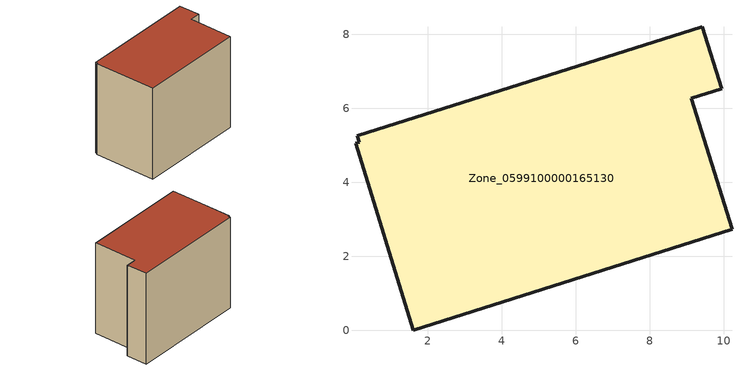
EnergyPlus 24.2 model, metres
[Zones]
Zone_0599100000165130
 floor ground (C_G): 0.1,5.26 9.43,8.21 9.95,6.53 9.13,6.28 10.23,2.73 1.62,0 0.05,5.06 0.15,5.09 z0
 wall outside (C_F): 0.05,5.06 1.62,0 10.23,2.73 9.13,6.28 9.95,6.53 9.43,8.21 0.1,5.26 0.15,5.09 0.05,5.06 z0:7.86
 roof outside (C_R): 0.1,5.26 0.15,5.09 0.05,5.06 1.62,0 10.23,2.73 9.13,6.28 9.95,6.53 9.43,8.21 z7.86
[BUILDING]
Pand.0599100000165130: North Axis=0; Terrain=City; Loads Convergence Tolerance Value=0.04; Temperature Convergence Tolerance Value=0.4; Solar Distribution=FullExterior; Maximum Number of Warmup Days=25; Minimum Number of Warmup Days=1
[Site:Location]
Rotterdam.The.Hague.AP_ZH_NLD Design_Conditions: Latitude=51.96; Longitude=4.45; Time Zone=1; Elevation=-4.5
[SITE:GROUNDTEMPERATURE:BUILDINGSURFACE]
18, 18, 18, 18, 18, 18, 18, 18, 18, 18, 18, 18
[MATERIAL] Thermal Absorptance=0.9; Solar Absorptance=0.7; Visible Absorptance=0.7
Name | Roughness | Thickness | Conductivity | Density | Specific Heat
G.TI.1975-1991 | MediumSmooth | 0.15 | 0.288461 | 540 | 1210
F.TI.1975-1991 | Rough | 0.3 | 0.230769 | 1920 | 840
R.TI.1975-1991 | MediumRough | 0.2 | 0.153846 | 1500 | 1000
[CONSTRUCTION]
C_G: G.TI.1975-1991
C_F: F.TI.1975-1991
C_R: R.TI.1975-1991
[ZONE]
Zone_0599100000165130: Type=1; Multiplier=1; Ceiling Height=Autocalculate; Volume=Autocalculate; Floor Area=autocalculate; Part of Total Floor Area=Yes
[ZONEINFILTRATION:DESIGNFLOWRATE]
Infil_Zone_0599100000165130: Zone or ZoneList or Space or SpaceList=Zone_0599100000165130; Schedule=AlwaysOn; Design Flow Rate Calculation Method=Flow/Area; Flow Rate per Floor Area=0.003; Constant Term Coefficient=1; Temperature Term Coefficient=0; Velocity Term Coefficient=0; Velocity Squared Term Coefficient=0
[HVACTEMPLATE:ZONE:IDEALLOADSAIRSYSTEM]
Zone_0599100000165130: Maximum Heating Supply Air Temperature=50; Minimum Cooling Supply Air Temperature=13; Maximum Heating Supply Air Humidity Ratio=0.0156; Minimum Cooling Supply Air Humidity Ratio=0.0077; Heating Limit=NoLimit; Cooling Limit=NoLimit; Dehumidification Control Type=ConstantSensibleHeatRatio; Cooling Sensible Heat Ratio=0.7; Dehumidification Setpoint=60; Humidification Control Type=None; Humidification Setpoint=30; Outdoor Air Method=None; Outdoor Air Flow Rate per Person=0.00944; Outdoor Air Flow Rate per Zone Floor Area=0; Outdoor Air Flow Rate per Zone=0; Demand Controlled Ventilation Type=None; Outdoor Air Economizer Type=NoEconomizer; Heat Recovery Type=None; Sensible Heat Recovery Effectiveness=0.7; Latent Heat Recovery Effectiveness=0.65
[ZONECONTROL:THERMOSTAT]
ThermostatControl_Zone_0599100000165130: Zone or ZoneList=Zone_0599100000165130; Control Type Schedule=DualSetpointControlType; Control 1=Thermostat_Zone_0599100000165130; Temperature Difference Between Cutout And Setpoint=0
[THERMOSTATSETPOINT:DUALSETPOINT]
Thermostat_Zone_0599100000165130: Heating Setpoint Temperature Schedule=HeatingSetpoint_Zone_0599100000165130; Cooling Setpoint Temperature Schedule=CoolingSetpoint_Zone_0599100000165130
[SCHEDULE:COMPACT]
HeatingSetpoint_Zone_0599100000165130: Through: 12/31, For: AllDays, Until: 24:00, 21
CoolingSetpoint_Zone_0599100000165130: Through: 12/31, For: AllDays, Until: 24:00, 24
DualSetpointControlType: Through: 12/31, For: AllDays, Until: 24:00, 4
AlwaysOn: Through: 12/31, For: AllDays, Until: 24:00, 1
